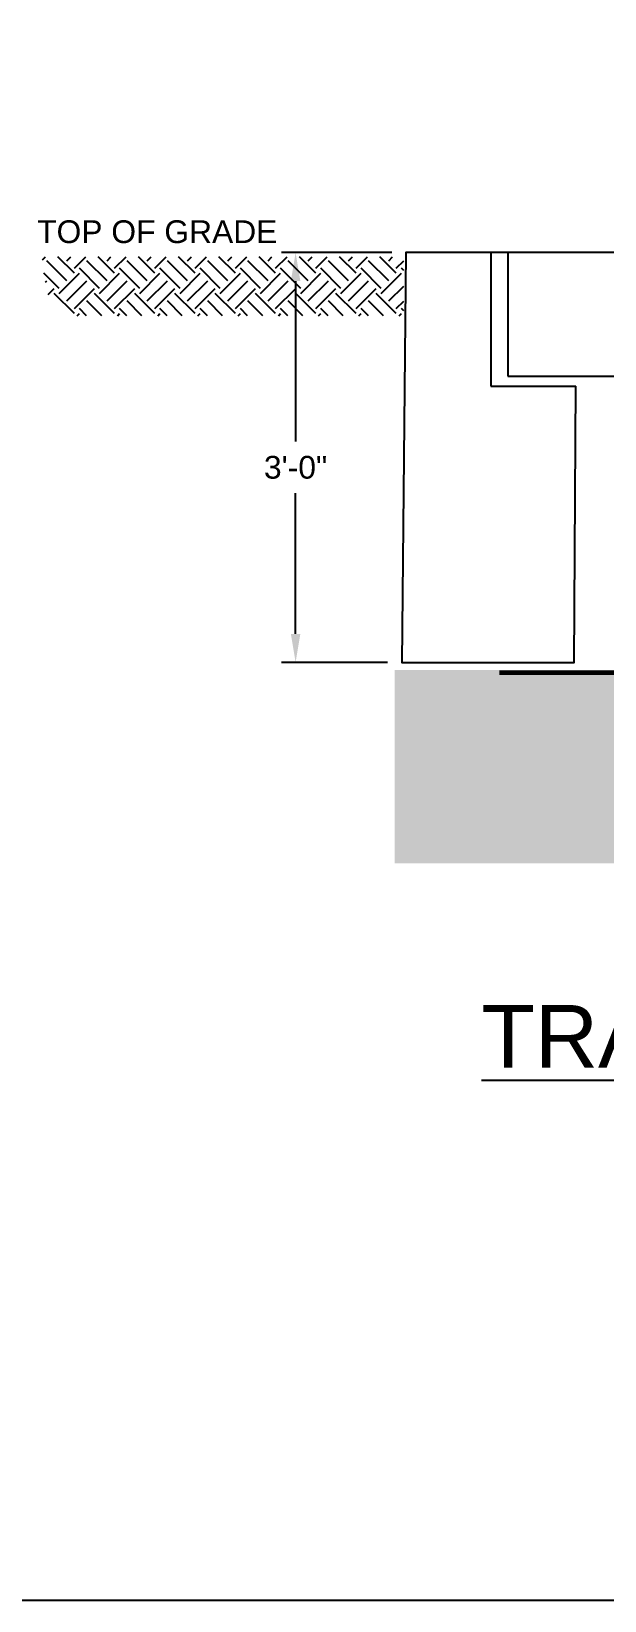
# Model space of a CAD drawing. Header units: feet. Extents: x -689 to 1837, y -511 to 1546.
# Drawn here: x 1506.9 to 1557.3, y 0 to 138 of the extents above; entities that cross this region are included whole.
import ezdxf

# ---------------------------------------------------------------- set-up
doc = ezdxf.new("R2010")
doc.units = ezdxf.units.FT
doc.header["$MEASUREMENT"] = 0
for name, color, linetype in [('CABLE', 2, 'Continuous'), ('EQUIPMENT', 6, 'Continuous'), ('G-ANNO-TEXT', 1, 'Continuous'), ('G-TEXT', 7, 'Continuous'), ('SOIL', 254, 'Continuous'), ('TEXT', 1, 'Continuous')]:
    doc.layers.add(name, color=color, linetype=linetype)
doc.layers.add('G-NPLT', color=67, linetype='Continuous', plot=False)
doc.styles.add('NEI-A', font='arial.ttf')
doc.dimstyles.new('NEI-A', dxfattribs={"dimtxt": 0.1, "dimasz": 0.125, "dimexe": 0.0625, "dimexo": 0.0625, "dimgap": 0.0625, "dimtad": 0, "dimtih": 1, "dimtoh": 1, "dimdec": 4, "dimzin": 3, "dimdsep": 46, "dimlunit": 4, "dimtxsty": 'NEI-A', "dimcen": 0, "dimadec": 0, "dimazin": 0, "dimtfac": 0.75, "dimtdec": 4, "dimtofl": 0, "dimtmove": 0, "dimatfit": 3, "dimfxl": 1, "dimfrac": 1, "dimtolj": 1, "dimtzin": 0, "dimarcsym": 0})

# ---------------------------------------------------------------- blocks, each defined once
blk = doc.blocks.new('*D12')
at = {"layer": 'Defpoints', "color": 0, "transparency": 16777216}
for p in [(1539.842053939589, 118.5054616141134), (1530.14586529322, 82.48133137682456), (1539.471386815422, 82.48133137682456)]:
    blk.add_point(p, dxfattribs=at)
at = {"layer": 'TEXT', "color": 0, "lineweight": -2, "transparency": 16777216}
for p, q in [((1538.592053939589, 118.5054616141134), (1528.89586529322, 118.5054616141134)), ((1530.14586529322, 116.0054616141134), (1530.14586529322, 101.8901163361632)), ((1530.14586529322, 84.98133137682456), (1530.14586529322, 97.34646012879622)), ((1538.221386815422, 82.48133137682456), (1528.89586529322, 82.48133137682456))]:
    blk.add_line(p, q, dxfattribs=at)
at = {"layer": 'TEXT', "color": 0, "transparency": 16777216}
for points in [[(1529.729198626553, 116.0054616141134), (1530.562531959887, 116.0054616141134), (1530.14586529322, 118.5054616141134)], [(1529.729198626553, 84.98133137682456), (1530.562531959887, 84.98133137682456), (1530.14586529322, 82.48133137682456)]]:
    blk.add_solid(points, dxfattribs=at)
at = {"layer": 'TEXT', "color": 0, "transparency": 16777216, "insert": (1530.14586529322, 99.61828823247924), "char_height": 2, "attachment_point": 5, "style": 'NEI-A'}
blk.add_mtext('\\A1;3\'-0"', dxfattribs=at)

msp = doc.modelspace()

# ---------------------------------------------------------------- hatches: boundary and pattern name
at = {"layer": 'SOIL'}
h = msp.add_hatch(dxfattribs=at)
h.set_pattern_fill('EARTH', color=256, scale=10, angle=45)
h.set_pattern_definition([(45, (941.487284145318, -391.9901301423088), (0, 3.535533905932738), [2.5, -2.5]), (45, (940.824371538125, -391.3272175346501), (0, 3.535533905932738), [2.5, -2.5]), (45, (940.161458930932, -390.6643049274571), (0, 3.535533905932738), [2.5, -2.5]), (135, (940.161458930932, -390.2223631893285), (-3.535533905932738, 2.220446049250313e-16), [2.5, -2.5]), (135, (940.824371538125, -389.5594505816698), (-3.535533905932738, 2.220446049250313e-16), [2.5, -2.5]), (135, (941.487284145318, -388.8965379744768), (-3.535533905932738, 2.220446049250313e-16), [2.5, -2.5])])
h.paths.add_polyline_path([(1539.640572525561, 118.1317973085679), (1539.640572525561, 112.956854512915), (1509.939890964888, 112.956854512915), (1508.458359193988, 114.5601982651278), (1508.05428622663, 116.5118256928399), (1507.89722407423, 118.1317973085679)])
h = msp.add_hatch(dxfattribs=at)
h.set_pattern_fill('AR-SAND', color=256)
h.set_pattern_definition([(37.50000000000001, (-6081183.643218096, -2152471.534689651), (-0.06299335810960816, 1.926823769013159), [0, -1.52, 0, -1.7, 0, -1.625]), (7.499999999999999, (-6081183.643218096, -2152471.534689651), (1.769776705267727, 2.82214606522974), [0, -0.82, 0, -1.37, 0, -0.525]), (327.5, (-6081184.873218097, -2152471.534689651), (3.114141861751495, 0.005659053536964942), [0, -0.5, 0, -1.8, 0, -2.35]), (317.5, (-6081184.873218097, -2152471.534689651), (3.006126604572294, 0.8776755649342494), [0, -0.25, 0, -1.18, 0, -1.35])])
h.paths.add_polyline_path([(1665.649692127481, 81.80994668370113), (1538.843937871046, 81.80994668370113), (1538.843937871046, 64.8047313685529), (1665.649692127481, 64.8047313685529)])

# ---------------------------------------------------------------- linework, layer by layer
at = {"layer": 'CABLE', "const_width": 0.3821400000000001}
msp.add_lwpolyline([(1548.03482739348, 81.57665714714676), (1658.213872811757, 81.57665714714676)], dxfattribs=at)
at = {"layer": 'EQUIPMENT'}
for p, q in [((1547.301173905842, 118.5054616141133), (1547.301173905842, 106.7772408616729)), ((1548.79299789574, 118.5054616141133), (1548.79299789574, 107.6441477197222)), ((1548.79299789574, 107.6441477197222), (1655.933507424779, 107.6441477197222)), ((1547.301173905842, 106.7772408616729), (1554.760293866508, 106.7772408616729))]:
    msp.add_line(p, q, dxfattribs=at)
at = {"layer": 'EQUIPMENT', "flags": 128}
msp.add_lwpolyline([(1649.966211457737, 106.7243711077608), (1649.966211457737, 82.48133137682453), (1664.884451380931, 82.48133137682453), (1664.884451380931, 118.5054616141133), (1539.842053939588, 118.5054616141133), (1539.471386815421, 82.48133137682453), (1554.624050527811, 82.48133137682453), (1554.760293866508, 106.7772408616729)], dxfattribs=at)
at = {"layer": 'G-NPLT'}
msp.add_lwpolyline([(1341.035917700682, 328.0000003377844), (1837.035918957311, 328.0000003377844), (1837.035918957311, 0), (1341.035917700682, 0)], close=True, dxfattribs=at)

# ---------------------------------------------------------------- texts
at = {"layer": 'G-ANNO-TEXT', "insert": (1600.260431974195, 46.77340484643355), "char_height": 3, "attachment_point": 5, "style": 'NEI-A'}
msp.add_mtext_dynamic_manual_height_columns('{\\H1.83333x;\\LTRAFFIC RATED HAND HOLE\\P\\Fsimplex|c0;\\H0.36364x;\\W0.8;\\l\\C7;SCALE: NTS}', width=152.1195845589201, gutter_width=6.5625, heights=[15.62911991709559], dxfattribs=at)
at = {"layer": 'G-TEXT', "insert": (1517.994257640094, 120.3299605473876), "char_height": 2, "width": 27.87264035170301, "attachment_point": 5, "style": 'NEI-A'}
msp.add_mtext('TOP OF GRADE', dxfattribs=at)

# ---------------------------------------------------------------- dimensions: what is measured, and where the dimension line sits
at = {"layer": 'TEXT'}
dim = msp.add_linear_dim(base=(1530.14586529322, 82.48133137682456), p1=(1539.842053939588, 118.5054616141133), p2=(1539.471386815421, 82.48133137682453), angle=90, dimstyle='NEI-A', override={"dimscale": 20}, dxfattribs=at)
dim.commit()
dim.dimension.update_dxf_attribs({"geometry": '*D12', "text_midpoint": (1530.14586529322, 99.61828823247924), "dimtype": 160})

doc.saveas('drawing.dxf')
